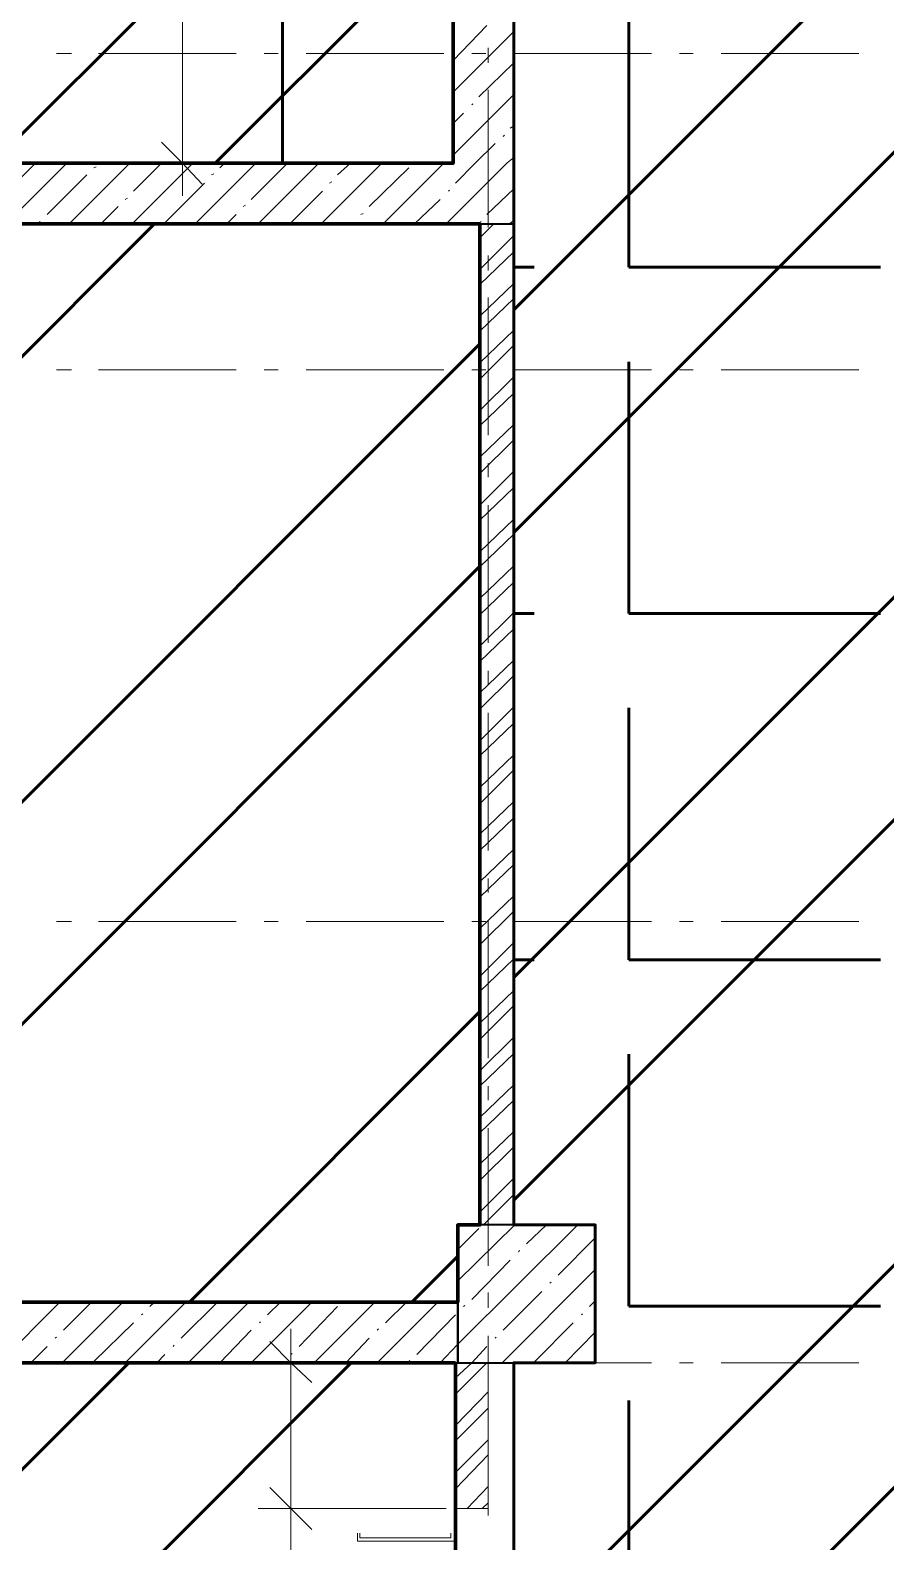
# Model space of a CAD drawing. Header units: millimetres. Extents: x -213911 to 415037, y -3642 to 107391.
# Drawn here: x -107786 to -104679, y 18005 to 23493 of the extents above; entities that cross this region are included whole.
import ezdxf

# ---------------------------------------------------------------- set-up
doc = ezdxf.new("R2010")
doc.units = ezdxf.units.MM
for name, color, linetype, lineweight in [('9.1 Стен подвал шпак', 160, 'Continuous', 90), ('9.2 Потолок подвал шпак', 90, 'Continuous', 60), ('9.3 клининг подвал', 190, 'Continuous', 60), ('Оси', 7, 'Continuous', 9)]:
    doc.layers.add(name, color=color, linetype=linetype, lineweight=lineweight)
pattern_1 = [(0, (0, 0), (0, 1257.3), [914.4, -342.9]), (90, (0, 0), (-1257.3, 8e-14), [914.4, -342.9])]

msp = doc.modelspace()

# ---------------------------------------------------------------- hatches: boundary and pattern name
at = {"layer": '9.2 Потолок подвал шпак'}
h = msp.add_hatch(dxfattribs=at)
h.set_pattern_fill('ANGLE', color=256, scale=180)
h.set_pattern_definition(pattern_1)
h.paths.add_polyline_path([(-106250.3, 26411.6), (-112257.4, 26411.6), (-113807.9, 26411.6), (-113807.9, 18875.1), (-112257.4, 18875.1), (-112257.4, 23009.8), (-106250.3, 23009.8)])
h.paths.add_polyline_path([(-111787.2, 24835.6), (-107754.2, 24835.6), (-107754.2, 24585.7), (-111787.2, 24585.7)], flags=16)
h = msp.add_hatch(dxfattribs=at)
h.set_pattern_fill('ANGLE', color=256, scale=180)
h.set_pattern_definition(pattern_1)
h.paths.add_polyline_path([(-96477.1, 26411.6), (-100776.9, 26411.6), (-100776.9, 26161.6), (-101276.8, 26161.6), (-101276.8, 26411.6), (-106030, 26411.6), (-106030, 19154.7), (-105733.5, 19154.7), (-105733.5, 18654.8), (-106030, 18654.8), (-106030, 15867.3), (-96477.1, 15867.3), (-96477.1, 17604.2), (-96875.3, 17604.2), (-96875.3, 19154.7), (-96477.1, 19154.7)])
h.paths.add_polyline_path([(-101276.8, 19154.7), (-100755.8, 19154.7), (-100755.8, 18654.8), (-101276.8, 18654.8)], flags=16)
at = {"layer": '9.3 клининг подвал'}
h = msp.add_hatch(dxfattribs=at)
h.set_pattern_fill('ANSI32', color=256, scale=180)
h.paths.add_polyline_path([(-106250.3, 26411.6), (-112257.4, 26411.6), (-113807.9, 26411.6), (-113807.9, 18875.1), (-112257.4, 18875.1), (-112257.4, 23009.8), (-106250.3, 23009.8)])
h.paths.add_polyline_path([(-111787.2, 24835.6), (-107754.2, 24835.6), (-107754.2, 24585.7), (-111787.2, 24585.7)], flags=16)
h = msp.add_hatch(dxfattribs=at)
h.set_pattern_fill('ANSI32', color=256, scale=180)
h.paths.add_polyline_path([(-96477.1, 26411.6), (-100776.9, 26411.6), (-100776.9, 26161.6), (-101276.8, 26161.6), (-101276.8, 26411.6), (-106030, 26411.6), (-106030, 19154.7), (-105733.5, 19154.7), (-105733.5, 18654.8), (-106030, 18654.8), (-106030, 15867.3), (-96477.1, 15867.3), (-96477.1, 17604.2), (-96875.3, 17604.2), (-96875.3, 19154.7), (-96477.1, 19154.7)])
h.paths.add_polyline_path([(-101276.8, 19154.7), (-100755.8, 19154.7), (-100755.8, 18654.8), (-101276.8, 18654.8)], flags=16)
h = msp.add_hatch(dxfattribs=at)
h.set_pattern_fill('ANSI32', color=256, scale=180)
h.paths.add_polyline_path([(-106152.9, 22789.5), (-109114.1, 22789.5), (-109114.1, 21086.5), (-108114.3, 21086.5), (-108114.3, 20468), (-108334.6, 20468), (-108334.6, 20866.2), (-112037.1, 20866.2), (-112037.1, 18875.1), (-112037.1, 18858.2), (-110533.2, 18858.2), (-110054.5, 18858.2), (-110054.5, 18777.7), (-108334.6, 18777.7), (-108334.6, 18790.4), (-108334.6, 19264.9), (-108114.3, 19264.9), (-108114.3, 18875.1), (-106233.3, 18875.1), (-106233.3, 19154.7), (-106152.9, 19154.7)])
h = msp.add_hatch(dxfattribs=at)
h.set_pattern_fill('ANSI32', color=256, scale=180)
h.paths.add_polyline_path([(-106241.8, 18654.8), (-117862.1, 18654.8), (-117862.1, 22310.8), (-121873.9, 22310.8), (-121873.9, 19867.4), (-122365.3, 19867.4), (-122365.3, 20408.7), (-136044.5, 20408.7), (-136044.5, 16956), (-154955.5, 16956), (-154955.5, 13151.8), (-131431.1, 13151.8), (-131431.1, 16807.8), (-125995.1, 16807.8), (-125995.1, 16375.7), (-122644.9, 16375.7), (-122644.9, 16956), (-122365.3, 16956), (-122365.3, 17249.6), (-121873.9, 17249.6), (-121873.9, 16549.4), (-121873.9, 14698.1), (-120543.7, 14698.1), (-120543.7, 16549.4), (-117862.1, 16549.4), (-117862.1, 16574.8), (-109194.6, 16574.8), (-109194.6, 15854.6), (-106241.8, 15854.6), (-106241.8, 16574.8)])

# ---------------------------------------------------------------- linework, layer by layer
at = {"lineweight": 40}
msp.add_lwpolyline([(-113778.3, 26411.6), (-106250.3, 26411.6), (-106250.3, 23009.8), (-112037.1, 23009.8), (-112257.4, 23009.8), (-112257.4, 18875.1), (-112354.9, 18875.1), (-112354.9, 18654.8), (-112037.1, 18654.8), (-112037.1, 18875.1), (-112037.1, 20866.2), (-108334.6, 20866.2), (-108334.6, 20468), (-108114.3, 20468), (-108114.3, 20866.2), (-108114.3, 21086.5), (-109114.1, 21086.5), (-109114.1, 22789.5), (-106030, 22789.5), (-106030, 23009.8), (-106030, 26411.6), (-104132.1, 26411.6)], dxfattribs=at)
at = {"lineweight": 18}
for points in [[(-107309.4, 23086), (-107233.1, 23009.8), (-107161.1, 22933.5)], [(-106915.4, 18731.1), (-106839.1, 18654.8), (-106762.9, 18582.8)], [(-106915.4, 18201.5), (-106839.1, 18125.3), (-106762.9, 18049)]]:
    msp.add_lwpolyline(points, dxfattribs=at)
at = {"lineweight": 40}
for points in [[(-108334.6, 19264.9), (-108334.6, 18654.8), (-108114.3, 18654.8), (-106233.3, 18654.8), (-106233.3, 18875.1), (-108114.3, 18875.1), (-108114.3, 19264.9)], [(-105733.5, 19154.7), (-106233.3, 19154.7), (-106233.3, 18654.8), (-105733.5, 18654.8)]]:
    msp.add_lwpolyline(points, close=True, dxfattribs=at)
at = {"layer": '9.1 Стен подвал шпак'}
for points in [[(-112257.4, 26411.6), (-113807.9, 26411.6), (-113807.9, 18875.1), (-112257.4, 18875.1), (-112257.4, 23009.8), (-106250.3, 23009.8), (-106250.3, 26411.6)], [(-112037.1, 18875.1), (-112037.1, 20866.2), (-108334.6, 20866.2), (-108334.6, 20468), (-108114.3, 20468), (-108114.3, 21086.5), (-109114.1, 21086.5), (-109114.1, 22789.5), (-106152.9, 22789.5), (-106152.9, 19154.7), (-106233.3, 19154.7), (-106233.3, 18875.1), (-108114.3, 18875.1), (-108114.3, 19264.9), (-108334.6, 19264.9), (-108334.6, 18790.4), (-108334.6, 18777.7), (-110054.5, 18777.7), (-110054.5, 18858.2), (-110533.2, 18858.2), (-112037.1, 18858.2)]]:
    msp.add_lwpolyline(points, close=True, dxfattribs=at)
msp.add_lwpolyline([(-121873.9, 16574.8), (-121873.9, 14698.1), (-120543.7, 14698.1), (-120543.7, 16549.4), (-117862.1, 16549.4), (-117862.1, 16574.8), (-109194.6, 16574.8), (-109194.6, 15854.6), (-106241.8, 15854.6), (-106241.8, 16574.8), (-106241.8, 18654.8), (-117862.1, 18654.8), (-117862.1, 22310.8), (-121873.9, 22310.8), (-121873.9, 19867.4), (-122365.3, 19867.4), (-122365.3, 20408.7), (-136044.5, 20408.7), (-136044.5, 16956), (-154955.5, 16956)], dxfattribs=at)
at = {"layer": '9.2 Потолок подвал шпак'}
msp.add_lwpolyline([(-96477.1, 17604.2), (-96477.1, 15867.3), (-106030, 15867.3), (-106030, 18654.8), (-105733.5, 18654.8), (-105733.5, 19154.7), (-106030, 19154.7), (-106030, 26411.6), (-101276.8, 26411.6), (-101276.8, 26161.6), (-100776.9, 26161.6), (-100776.9, 26411.6), (-96477.1, 26411.6), (-96477.1, 19154.7)], dxfattribs=at)
at = {"layer": 'Оси', "lineweight": 9}
for points in [[(-107233.1, 22891.2), (-107233.1, 24585.7), (-107233.1, 24954.3)], [(-106250.3, 23382.6), (-106127.4, 23509.7)], [(-106250.3, 23268.2), (-106030, 23488.5)], [(-107690.7, 23408), (-107635.6, 23408)], [(-107538.1, 23408), (-107038.3, 23408)], [(-106936.6, 23408), (-106885.7, 23408)], [(-106784.1, 23408), (-106284.2, 23408)], [(-106182.5, 23408), (-106131.7, 23408)], [(-106123.2, 23374.1), (-106123.2, 23429.2)], [(-106030, 23408), (-105530.1, 23408)], [(-105428.4, 23408), (-105377.6, 23408)], [(-105275.9, 23408), (-104776, 23408)], [(-106157.1, 23251.3), (-106030, 23374.1)], [(-106123.2, 22776.8), (-106123.2, 23276.7)], [(-106250.3, 23039.4), (-106030, 23259.7)], [(-106182.5, 23221.6), (-106178.3, 23225.8)], [(-106250.3, 23153.8), (-106212.2, 23191.9)], [(-106068.1, 23107.2), (-106063.9, 23111.5)], [(-106042.7, 23136.9), (-106030, 23145.3)], [(-106241.8, 22937.8), (-106169.8, 23009.8), (-106097.8, 23081.8)], [(-107872.8, 22789.5), (-107652.5, 23009.8)], [(-107838.9, 22937.8), (-107766.9, 23009.8)], [(-107754.2, 23009.8), (-107233.1, 23009.8), (-107114.5, 23009.8)], [(-107644.1, 22789.5), (-107423.8, 23009.8)], [(-107555.1, 22992.8), (-107546.6, 22997.1)], [(-107415.3, 22789.5), (-107195, 23009.8)], [(-107411.1, 22908.1), (-107309.4, 23009.8)], [(-107186.5, 22789.5), (-106966.2, 23009.8)], [(-107097.6, 22992.8), (-107080.6, 23009.8)], [(-106983.2, 22878.5), (-106851.9, 23009.8)], [(-106957.8, 22789.5), (-106737.5, 23009.8)], [(-106729, 22789.5), (-106508.7, 23009.8)], [(-106669.7, 22967.4), (-106623.1, 23009.8)], [(-106504.5, 22789.5), (-106284.2, 23009.8)], [(-106275.7, 22789.5), (-106055.4, 23009.8), (-106030, 23031)], [(-107724.5, 22823.4), (-107580.5, 22967.4)], [(-107127.2, 22967.4), (-107118.7, 22971.7)], [(-106699.3, 22937.8), (-106690.9, 22942)], [(-106555.3, 22853), (-106411.3, 22992.8)], [(-107296.7, 22793.7), (-107152.6, 22937.8)], [(-106843.4, 22789.5), (-106724.8, 22908.1)], [(-106267.2, 22908.1), (-106263, 22912.3)], [(-106127.4, 22823.4), (-106030, 22916.6)], [(-107529.7, 22789.5), (-107466.1, 22853)], [(-107440.7, 22878.5), (-107432.2, 22882.7)], [(-107012.8, 22853), (-107004.4, 22857.3)], [(-106390.1, 22789.5), (-106296.9, 22878.5)], [(-107754.2, 22793.7), (-107750, 22798)], [(-107072.1, 22789.5), (-107038.3, 22823.4)], [(-106614.6, 22789.5), (-106610.4, 22793.7)], [(-106585, 22823.4), (-106576.5, 22827.6)], [(-106157.1, 22793.7), (-106148.6, 22798)], [(-106152.9, 22738.7), (-106102, 22789.5)], [(-106047, 22789.5), (-106030, 22802.2)], [(-106152.9, 22624.3), (-106030, 22747.1)], [(-106152.9, 22569.2), (-106030, 22687.8)], [(-106123.2, 22620), (-106123.2, 22675.1)], [(-106152.9, 22454.8), (-106030, 22573.4)], [(-106152.9, 22399.7), (-106030, 22518.4)], [(-106123.2, 22022.7), (-106123.2, 22522.6)], [(-106152.9, 22285.4), (-106030, 22404)], [(-106152.9, 22226.1), (-106030, 22348.9)], [(-107690.7, 22259.9), (-107635.6, 22259.9)], [(-107538.1, 22259.9), (-107038.3, 22259.9)], [(-106936.6, 22259.9), (-106885.7, 22259.9)], [(-106784.1, 22259.9), (-106284.2, 22259.9)], [(-106182.5, 22259.9), (-106131.7, 22259.9)], [(-106152.9, 22111.7), (-106030, 22234.5)], [(-106030, 22259.9), (-105530.1, 22259.9)], [(-105428.4, 22259.9), (-105377.6, 22259.9)], [(-105275.9, 22259.9), (-104776, 22259.9)], [(-106152.9, 22056.6), (-106030, 22175.2)], [(-106152.9, 21942.2), (-106030, 22060.8)], [(-106152.9, 21882.9), (-106030, 22005.8)], [(-106123.2, 21870.2), (-106123.2, 21921)], [(-106152.9, 21768.5), (-106030, 21891.4)], [(-106152.9, 21713.5), (-106030, 21832.1)], [(-106123.2, 21268.6), (-106123.2, 21768.5)], [(-106152.9, 21599.1), (-106030, 21717.7)], [(-106152.9, 21544), (-106030, 21662.6)], [(-106152.9, 21429.6), (-106030, 21548.2)], [(-106152.9, 21370.3), (-106030, 21488.9)], [(-106152.9, 21255.9), (-106030, 21378.8)], [(-106152.9, 21200.9), (-106030, 21319.5)], [(-106152.9, 21086.5), (-106030, 21205.1)], [(-106152.9, 21027.2), (-106030, 21150)], [(-106123.2, 21116.1), (-106123.2, 21167)], [(-106152.9, 20912.8), (-106030, 21035.6)], [(-106152.9, 20857.7), (-106030, 20976.3)], [(-106123.2, 20514.6), (-106123.2, 21014.5)], [(-106152.9, 20743.3), (-106030, 20862)], [(-106152.9, 20684), (-106030, 20806.9)], [(-106152.9, 20573.9), (-106030, 20692.5)], [(-106152.9, 20514.6), (-106030, 20633.2)], [(-106152.9, 20400.2), (-106030, 20518.8)], [(-106152.9, 20345.1), (-106030, 20463.7)], [(-106123.2, 20362.1), (-106123.2, 20412.9)], [(-106152.9, 20230.7), (-106030, 20349.4)], [(-107690.7, 20256.2), (-107635.6, 20256.2)], [(-107538.1, 20256.2), (-107038.3, 20256.2)], [(-106936.6, 20256.2), (-106885.7, 20256.2)], [(-106784.1, 20256.2), (-106284.2, 20256.2)], [(-106182.5, 20256.2), (-106131.7, 20256.2)], [(-106152.9, 20171.4), (-106030, 20294.3)], [(-106123.2, 19760.5), (-106123.2, 20260.4)], [(-106030, 20256.2), (-105530.1, 20256.2)], [(-105428.4, 20256.2), (-105377.6, 20256.2)], [(-105275.9, 20256.2), (-104776, 20256.2)], [(-106152.9, 20057), (-106030, 20179.9)], [(-106152.9, 20002), (-106030, 20120.6)], [(-106152.9, 19887.6), (-106030, 20006.2)], [(-106152.9, 19828.3), (-106030, 19951.1)], [(-106152.9, 19713.9), (-106030, 19836.8)], [(-106152.9, 19658.8), (-106030, 19777.5)], [(-106152.9, 19544.5), (-106030, 19663.1)], [(-106123.2, 19608), (-106123.2, 19658.8)], [(-106152.9, 19489.4), (-106030, 19608)], [(-106152.9, 19375), (-106030, 19493.6)], [(-106123.2, 19006.4), (-106123.2, 19506.3)], [(-106152.9, 19315.7), (-106030, 19438.5)], [(-106152.9, 19201.3), (-106030, 19324.2)], [(-106140.2, 19154.7), (-106030, 19264.9)], [(-106296.9, 18654.8), (-106233.3, 18722.6), (-105797, 19154.7)], [(-106233.3, 18951.4), (-106025.8, 19154.7)], [(-105983.4, 19086.9), (-105911.4, 19154.7)], [(-106233.3, 19065.7), (-106157.1, 19142)], [(-105869, 18972.5), (-105733.5, 19108.1)], [(-106013.1, 19057.3), (-106008.8, 19061.5)], [(-106182.5, 18883.6), (-106042.7, 19027.6)], [(-106072.4, 18654.8), (-105733.5, 18993.7)], [(-105898.7, 18942.9), (-105894.4, 18947.1)], [(-106123.2, 18853.9), (-106123.2, 18909)], [(-106068.1, 18773.4), (-105928.3, 18913.2)], [(-107898.2, 18654.8), (-107677.9, 18875.1)], [(-107669.5, 18654.8), (-107449.2, 18875.1)], [(-107665.2, 18773.4), (-107563.6, 18875.1)], [(-107440.7, 18654.8), (-107220.4, 18875.1)], [(-107381.4, 18828.5), (-107377.2, 18832.7)], [(-107351.7, 18858.2), (-107334.8, 18875.1)], [(-107237.4, 18743.8), (-107106, 18875.1)], [(-107211.9, 18654.8), (-106991.7, 18875.1)], [(-106983.2, 18654.8), (-106762.9, 18875.1)], [(-106923.9, 18828.5), (-106877.3, 18875.1)], [(-106809.5, 18714.1), (-106669.7, 18858.2)], [(-106754.4, 18654.8), (-106534.1, 18875.1)], [(-106525.7, 18654.8), (-106305.4, 18875.1)], [(-106496, 18798.9), (-106419.7, 18875.1)], [(-106381.6, 18684.5), (-106241.8, 18828.5)], [(-106212.2, 18858.2), (-106207.9, 18862.4)], [(-105784.3, 18828.5), (-105780.1, 18832.7)], [(-105754.6, 18858.2), (-105733.5, 18879.3)], [(-107555.1, 18659.1), (-107411.1, 18798.9)], [(-107097.6, 18654.8), (-106983.2, 18773.4)], [(-106953.5, 18798.9), (-106949.3, 18803.1)], [(-106839.1, 16553.6), (-106839.1, 18125.3), (-106839.1, 18777.7)], [(-106525.7, 18773.4), (-106521.4, 18777.7)], [(-105953.8, 18659.1), (-105814, 18798.9)], [(-107694.9, 18743.8), (-107690.7, 18748)], [(-107267, 18714.1), (-107262.8, 18718.4)], [(-106640, 18654.8), (-106555.3, 18743.8)], [(-106123.2, 18252.4), (-106123.2, 18752.3)], [(-106097.8, 18743.8), (-106093.6, 18748)], [(-105843.6, 18654.8), (-105733.5, 18765)], [(-107783.9, 18654.8), (-107724.5, 18714.1)], [(-107326.3, 18654.8), (-107296.7, 18684.5)], [(-106839.1, 18684.5), (-106834.9, 18688.7)], [(-106411.3, 18659.1), (-106407, 18663.3)], [(-106182.5, 18654.8), (-106127.4, 18714.1)], [(-107690.7, 18654.8), (-107635.6, 18654.8)], [(-107538.1, 18654.8), (-107038.3, 18654.8)], [(-106945.1, 18654.8), (-106839.1, 18654.8), (-106716.3, 18654.8)], [(-106936.6, 18654.8), (-106885.7, 18654.8)], [(-106868.8, 18654.8), (-106868.8, 18659.1)], [(-106784.1, 18654.8), (-106284.2, 18654.8)], [(-106241.8, 18599.7), (-106182.5, 18654.8)], [(-106241.8, 18540.4), (-106127.4, 18654.8)], [(-106182.5, 18654.8), (-106131.7, 18654.8)], [(-106030, 18654.8), (-105530.1, 18654.8)], [(-105428.4, 18654.8), (-105377.6, 18654.8)], [(-105275.9, 18654.8), (-104776, 18654.8)], [(-106241.8, 18426.1), (-106123.2, 18548.9)], [(-106241.8, 18371), (-106123.2, 18489.6)], [(-106241.8, 18256.6), (-106123.2, 18375.2)], [(-106241.8, 18197.3), (-106123.2, 18320.1)], [(-106199.5, 18125.3), (-106123.2, 18205.8)], [(-106275.7, 18125.3), (-106839.1, 18125.3), (-106957.8, 18125.3)], [(-106144.4, 18125.3), (-106123.2, 18146.5)], [(-106123.2, 18099.9), (-106123.2, 18154.9)], [(-106597.7, 18036.3), (-106597.7, 18006.7), (-106246.1, 18006.7), (-106246.1, 18036.3)], [(-106258.8, 18036.3), (-106258.8, 18019.4), (-106589.2, 18019.4), (-106589.2, 18036.3)]]:
    msp.add_lwpolyline(points, dxfattribs=at)
for points in [[(-106152.9, 22789.5), (-106152.9, 19154.7), (-106030, 19154.7), (-106030, 22789.5)], [(-106241.8, 18654.8), (-106241.8, 18125.3), (-106123.2, 18125.3), (-106123.2, 18654.8)]]:
    msp.add_lwpolyline(points, close=True, dxfattribs=at)

doc.saveas('drawing.dxf')
